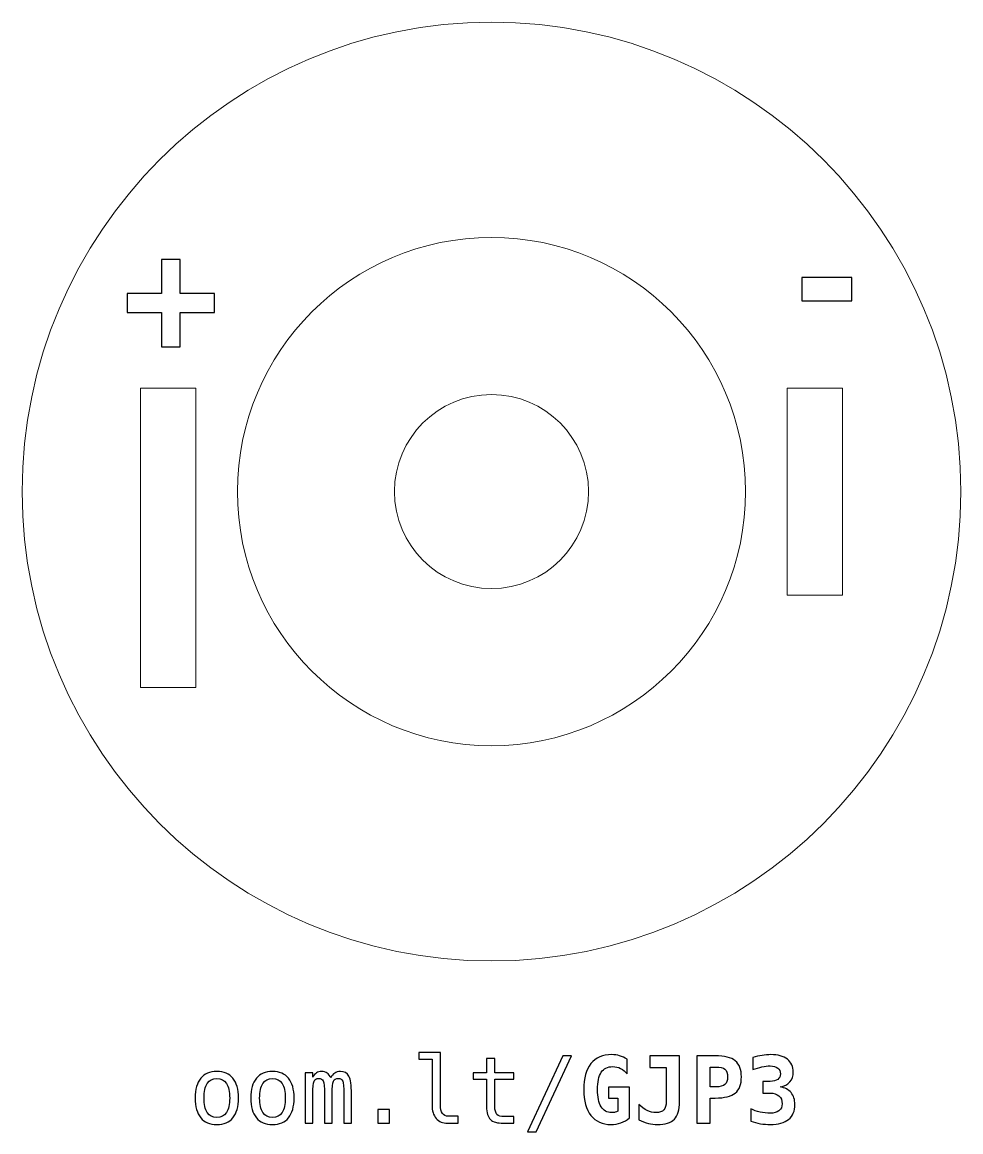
# Model space of a CAD drawing. Header units: centimetres. Extents: x -11.33 to -9.67, y -15.54 to -13.67.
# Drawn here: x -11.008 to -9.992, y -15.543 to -14.342 of the extents above; entities that cross this region are included whole.
import ezdxf

# ---------------------------------------------------------------- set-up
doc = ezdxf.new("R2010")
doc.units = ezdxf.units.CM
doc.header["$MEASUREMENT"] = 0
doc.layers.add('Layer 1', color=7, linetype='Continuous')

msp = doc.modelspace()

# ---------------------------------------------------------------- linework, layer by layer
at = {"layer": 'Layer 1', "lineweight": 20}
msp.add_lwpolyline([(-10.18, -14.962), (-10.12, -14.962), (-10.12, -14.738), (-10.18, -14.738), (-10.18, -14.962)], close=True, dxfattribs=at)
for major_axis in [(0, 0.508), (0, 0.275), (0, 0.105)]:
    msp.add_ellipse((-10.5, -14.85), major_axis=major_axis, ratio=1, dxfattribs=at)
at = {"layer": 'Layer 1', "color": 250}
for points, knots in [([(-10.83683, -14.59867), (-10.83683, -14.59867), (-10.83683, -14.63571), (-10.83683, -14.63571), (-10.83683, -14.63571), (-10.83683, -14.63571), (-10.79979, -14.63571), (-10.79979, -14.63571), (-10.79979, -14.63571), (-10.79979, -14.63571), (-10.79979, -14.6562), (-10.79979, -14.6562), (-10.79979, -14.6562), (-10.79979, -14.6562), (-10.83683, -14.6562), (-10.83683, -14.6562), (-10.83683, -14.6562), (-10.83683, -14.6562), (-10.83683, -14.69342), (-10.83683, -14.69342), (-10.83683, -14.69342), (-10.83683, -14.69342), (-10.85732, -14.69342), (-10.85732, -14.69342), (-10.85732, -14.69342), (-10.85732, -14.69342), (-10.85732, -14.6562), (-10.85732, -14.6562), (-10.85732, -14.6562), (-10.85732, -14.6562), (-10.89454, -14.6562), (-10.89454, -14.6562), (-10.89454, -14.6562), (-10.89454, -14.6562), (-10.89454, -14.63571), (-10.89454, -14.63571), (-10.89454, -14.63571), (-10.89454, -14.63571), (-10.85732, -14.63571), (-10.85732, -14.63571), (-10.85732, -14.63571), (-10.85732, -14.63571), (-10.85732, -14.59867), (-10.85732, -14.59867), (-10.85732, -14.59867), (-10.85732, -14.59867), (-10.83683, -14.59867), (-10.83683, -14.59867)], [0, 0, 0, 0, 0.0833333, 0.0833333, 0.0833333, 0.0833333, 0.1666667, 0.1666667, 0.1666667, 0.1666667, 0.25, 0.25, 0.25, 0.25, 0.3333333, 0.3333333, 0.3333333, 0.3333333, 0.4166667, 0.4166667, 0.4166667, 0.4166667, 0.5, 0.5, 0.5, 0.5, 0.5833333, 0.5833333, 0.5833333, 0.5833333, 0.6666667, 0.6666667, 0.6666667, 0.6666667, 0.75, 0.75, 0.75, 0.75, 0.8333333, 0.8333333, 0.8333333, 0.8333333, 0.9166667, 0.9166667, 0.9166667, 0.9166667, 1, 1, 1, 1]), ([(-10.16422, -14.61834), (-10.16422, -14.61834), (-10.10986, -14.61834), (-10.10986, -14.61834), (-10.10986, -14.61834), (-10.10986, -14.61834), (-10.10986, -14.64341), (-10.10986, -14.64341), (-10.10986, -14.64341), (-10.10986, -14.64341), (-10.16422, -14.64341), (-10.16422, -14.64341), (-10.16422, -14.64341), (-10.16422, -14.64341), (-10.16422, -14.61834), (-10.16422, -14.61834)], [0, 0, 0, 0, 0.25, 0.25, 0.25, 0.25, 0.5, 0.5, 0.5, 0.5, 0.75, 0.75, 0.75, 0.75, 1, 1, 1, 1]), ([(-10.55536, -15.5138), (-10.55536, -15.51784), (-10.55462, -15.52087), (-10.55314, -15.52292), (-10.55314, -15.52292), (-10.55166, -15.52497), (-10.54947, -15.526), (-10.54657, -15.526), (-10.54657, -15.526), (-10.54657, -15.526), (-10.53607, -15.526), (-10.53607, -15.526), (-10.53607, -15.526), (-10.53607, -15.526), (-10.53607, -15.53362), (-10.53607, -15.53362), (-10.53607, -15.53362), (-10.53607, -15.53362), (-10.54744, -15.53362), (-10.54744, -15.53362), (-10.54744, -15.53362), (-10.55282, -15.53362), (-10.55697, -15.53189), (-10.55992, -15.52844), (-10.55992, -15.52844), (-10.56287, -15.52499), (-10.56434, -15.5201), (-10.56434, -15.5138), (-10.56434, -15.5138), (-10.56434, -15.5138), (-10.56434, -15.46413), (-10.56434, -15.46413), (-10.56434, -15.46413), (-10.56434, -15.46413), (-10.57874, -15.46413), (-10.57874, -15.46413), (-10.57874, -15.46413), (-10.57874, -15.46413), (-10.57874, -15.4571), (-10.57874, -15.4571), (-10.57874, -15.4571), (-10.57874, -15.4571), (-10.55536, -15.4571), (-10.55536, -15.4571), (-10.55536, -15.4571), (-10.55536, -15.4571), (-10.55536, -15.5138), (-10.55536, -15.5138)], [0, 0, 0, 0, 0.0833333, 0.0833333, 0.0833333, 0.0833333, 0.1666667, 0.1666667, 0.1666667, 0.1666667, 0.25, 0.25, 0.25, 0.25, 0.3333333, 0.3333333, 0.3333333, 0.3333333, 0.4166667, 0.4166667, 0.4166667, 0.4166667, 0.5, 0.5, 0.5, 0.5, 0.5833333, 0.5833333, 0.5833333, 0.5833333, 0.6666667, 0.6666667, 0.6666667, 0.6666667, 0.75, 0.75, 0.75, 0.75, 0.8333333, 0.8333333, 0.8333333, 0.8333333, 0.9166667, 0.9166667, 0.9166667, 0.9166667, 1, 1, 1, 1]), ([(-10.49636, -15.4634), (-10.49636, -15.4634), (-10.49636, -15.47893), (-10.49636, -15.47893), (-10.49636, -15.47893), (-10.49636, -15.47893), (-10.47594, -15.47893), (-10.47594, -15.47893), (-10.47594, -15.47893), (-10.47594, -15.47893), (-10.47594, -15.48592), (-10.47594, -15.48592), (-10.47594, -15.48592), (-10.47594, -15.48592), (-10.49636, -15.48592), (-10.49636, -15.48592), (-10.49636, -15.48592), (-10.49636, -15.48592), (-10.49636, -15.5156), (-10.49636, -15.5156), (-10.49636, -15.5156), (-10.49636, -15.51964), (-10.4956, -15.52245), (-10.49406, -15.52404), (-10.49406, -15.52404), (-10.49253, -15.52564), (-10.48986, -15.52644), (-10.48606, -15.52644), (-10.48606, -15.52644), (-10.48606, -15.52644), (-10.47594, -15.52644), (-10.47594, -15.52644), (-10.47594, -15.52644), (-10.47594, -15.52644), (-10.47594, -15.53362), (-10.47594, -15.53362), (-10.47594, -15.53362), (-10.47594, -15.53362), (-10.48693, -15.53362), (-10.48693, -15.53362), (-10.48693, -15.53362), (-10.49368, -15.53362), (-10.49843, -15.53227), (-10.5012, -15.52957), (-10.5012, -15.52957), (-10.50396, -15.52687), (-10.50535, -15.5222), (-10.50535, -15.5156), (-10.50535, -15.5156), (-10.50535, -15.5156), (-10.50535, -15.48592), (-10.50535, -15.48592), (-10.50535, -15.48592), (-10.50535, -15.48592), (-10.51995, -15.48592), (-10.51995, -15.48592), (-10.51995, -15.48592), (-10.51995, -15.48592), (-10.51995, -15.47893), (-10.51995, -15.47893), (-10.51995, -15.47893), (-10.51995, -15.47893), (-10.50535, -15.47893), (-10.50535, -15.47893), (-10.50535, -15.47893), (-10.50535, -15.47893), (-10.50535, -15.4634), (-10.50535, -15.4634), (-10.50535, -15.4634), (-10.50535, -15.4634), (-10.49636, -15.4634), (-10.49636, -15.4634)], [0, 0, 0, 0, 0.0555556, 0.0555556, 0.0555556, 0.0555556, 0.1111111, 0.1111111, 0.1111111, 0.1111111, 0.1666667, 0.1666667, 0.1666667, 0.1666667, 0.2222222, 0.2222222, 0.2222222, 0.2222222, 0.2777778, 0.2777778, 0.2777778, 0.2777778, 0.3333333, 0.3333333, 0.3333333, 0.3333333, 0.3888889, 0.3888889, 0.3888889, 0.3888889, 0.4444444, 0.4444444, 0.4444444, 0.4444444, 0.5, 0.5, 0.5, 0.5, 0.5555556, 0.5555556, 0.5555556, 0.5555556, 0.6111111, 0.6111111, 0.6111111, 0.6111111, 0.6666667, 0.6666667, 0.6666667, 0.6666667, 0.7222222, 0.7222222, 0.7222222, 0.7222222, 0.7777778, 0.7777778, 0.7777778, 0.7777778, 0.8333333, 0.8333333, 0.8333333, 0.8333333, 0.8888889, 0.8888889, 0.8888889, 0.8888889, 0.9444444, 0.9444444, 0.9444444, 0.9444444, 1, 1, 1, 1]), ([(-10.42272, -15.46071), (-10.42272, -15.46071), (-10.41343, -15.46071), (-10.41343, -15.46071), (-10.41343, -15.46071), (-10.41343, -15.46071), (-10.45182, -15.5429), (-10.45182, -15.5429), (-10.45182, -15.5429), (-10.45182, -15.5429), (-10.46116, -15.5429), (-10.46116, -15.5429), (-10.46116, -15.5429), (-10.46116, -15.5429), (-10.42272, -15.46071), (-10.42272, -15.46071)], [0, 0, 0, 0, 0.25, 0.25, 0.25, 0.25, 0.5, 0.5, 0.5, 0.5, 0.75, 0.75, 0.75, 0.75, 1, 1, 1, 1]), ([(-10.36334, -15.52044), (-10.36334, -15.52044), (-10.36334, -15.50653), (-10.36334, -15.50653), (-10.36334, -15.50653), (-10.36334, -15.50653), (-10.37321, -15.50653), (-10.37321, -15.50653), (-10.37321, -15.50653), (-10.37321, -15.50653), (-10.37321, -15.49442), (-10.37321, -15.49442), (-10.37321, -15.49442), (-10.37321, -15.49442), (-10.35074, -15.49442), (-10.35074, -15.49442), (-10.35074, -15.49442), (-10.35074, -15.49442), (-10.35074, -15.52782), (-10.35074, -15.52782), (-10.35074, -15.52782), (-10.35351, -15.53019), (-10.35656, -15.53199), (-10.35989, -15.5332), (-10.35989, -15.5332), (-10.36324, -15.53442), (-10.36681, -15.53504), (-10.37061, -15.53504), (-10.37061, -15.53504), (-10.38006, -15.53504), (-10.38734, -15.53175), (-10.3925, -15.5252), (-10.3925, -15.5252), (-10.39765, -15.51864), (-10.40021, -15.50932), (-10.40021, -15.49723), (-10.40021, -15.49723), (-10.40021, -15.48497), (-10.39761, -15.4756), (-10.39243, -15.46911), (-10.39243, -15.46911), (-10.38723, -15.46263), (-10.37973, -15.4594), (-10.36993, -15.4594), (-10.36993, -15.4594), (-10.36699, -15.4594), (-10.36413, -15.45981), (-10.36129, -15.46065), (-10.36129, -15.46065), (-10.35846, -15.46146), (-10.35579, -15.46266), (-10.35332, -15.46423), (-10.35332, -15.46423), (-10.35332, -15.46423), (-10.35332, -15.4802), (-10.35332, -15.4802), (-10.35332, -15.4802), (-10.35534, -15.4776), (-10.35766, -15.47563), (-10.36029, -15.47431), (-10.36029, -15.47431), (-10.36291, -15.473), (-10.36578, -15.47233), (-10.36891, -15.47233), (-10.36891, -15.47233), (-10.37438, -15.47233), (-10.37848, -15.4744), (-10.38118, -15.47851), (-10.38118, -15.47851), (-10.38388, -15.48263), (-10.38523, -15.48887), (-10.38523, -15.49723), (-10.38523, -15.49723), (-10.38523, -15.50535), (-10.38393, -15.51152), (-10.38133, -15.51575), (-10.38133, -15.51575), (-10.37871, -15.51999), (-10.37493, -15.5221), (-10.36994, -15.5221), (-10.36994, -15.5221), (-10.36844, -15.5221), (-10.36714, -15.52197), (-10.36603, -15.52169), (-10.36603, -15.52169), (-10.36493, -15.52142), (-10.36403, -15.521), (-10.36334, -15.52044)], [0, 0, 0, 0, 0.0454545, 0.0454545, 0.0454545, 0.0454545, 0.0909091, 0.0909091, 0.0909091, 0.0909091, 0.1363636, 0.1363636, 0.1363636, 0.1363636, 0.1818182, 0.1818182, 0.1818182, 0.1818182, 0.2272727, 0.2272727, 0.2272727, 0.2272727, 0.2727273, 0.2727273, 0.2727273, 0.2727273, 0.3181818, 0.3181818, 0.3181818, 0.3181818, 0.3636364, 0.3636364, 0.3636364, 0.3636364, 0.4090909, 0.4090909, 0.4090909, 0.4090909, 0.4545455, 0.4545455, 0.4545455, 0.4545455, 0.5, 0.5, 0.5, 0.5, 0.5454545, 0.5454545, 0.5454545, 0.5454545, 0.5909091, 0.5909091, 0.5909091, 0.5909091, 0.6363636, 0.6363636, 0.6363636, 0.6363636, 0.6818182, 0.6818182, 0.6818182, 0.6818182, 0.7272727, 0.7272727, 0.7272727, 0.7272727, 0.7727273, 0.7727273, 0.7727273, 0.7727273, 0.8181818, 0.8181818, 0.8181818, 0.8181818, 0.8636364, 0.8636364, 0.8636364, 0.8636364, 0.9090909, 0.9090909, 0.9090909, 0.9090909, 0.9545455, 0.9545455, 0.9545455, 0.9545455, 1, 1, 1, 1]), ([(-10.3404, -15.53), (-10.3404, -15.53), (-10.3404, -15.5133), (-10.3404, -15.5133), (-10.3404, -15.5133), (-10.3376, -15.51617), (-10.33462, -15.51835), (-10.33144, -15.51985), (-10.33144, -15.51985), (-10.32827, -15.52135), (-10.32507, -15.5221), (-10.32183, -15.5221), (-10.32183, -15.5221), (-10.31807, -15.5221), (-10.3153, -15.52115), (-10.31353, -15.51927), (-10.31353, -15.51927), (-10.31178, -15.51739), (-10.3109, -15.51437), (-10.3109, -15.51022), (-10.3109, -15.51022), (-10.3109, -15.51022), (-10.3109, -15.47341), (-10.3109, -15.47341), (-10.3109, -15.47341), (-10.3109, -15.47341), (-10.32853, -15.47341), (-10.32853, -15.47341), (-10.32853, -15.47341), (-10.32853, -15.47341), (-10.32853, -15.46071), (-10.32853, -15.46071), (-10.32853, -15.46071), (-10.32853, -15.46071), (-10.2965, -15.46071), (-10.2965, -15.46071), (-10.2965, -15.46071), (-10.2965, -15.46071), (-10.2965, -15.51022), (-10.2965, -15.51022), (-10.2965, -15.51022), (-10.2965, -15.51912), (-10.29837, -15.52547), (-10.30208, -15.5293), (-10.30208, -15.5293), (-10.30582, -15.53312), (-10.31197, -15.53504), (-10.32053, -15.53504), (-10.32053, -15.53504), (-10.32362, -15.53504), (-10.32685, -15.53462), (-10.33022, -15.53377), (-10.33022, -15.53377), (-10.33359, -15.53292), (-10.33699, -15.53167), (-10.3404, -15.53)], [0, 0, 0, 0, 0.0714286, 0.0714286, 0.0714286, 0.0714286, 0.1428571, 0.1428571, 0.1428571, 0.1428571, 0.2142857, 0.2142857, 0.2142857, 0.2142857, 0.2857143, 0.2857143, 0.2857143, 0.2857143, 0.3571429, 0.3571429, 0.3571429, 0.3571429, 0.4285714, 0.4285714, 0.4285714, 0.4285714, 0.5, 0.5, 0.5, 0.5, 0.5714286, 0.5714286, 0.5714286, 0.5714286, 0.6428571, 0.6428571, 0.6428571, 0.6428571, 0.7142857, 0.7142857, 0.7142857, 0.7142857, 0.7857143, 0.7857143, 0.7857143, 0.7857143, 0.8571429, 0.8571429, 0.8571429, 0.8571429, 0.9285714, 0.9285714, 0.9285714, 0.9285714, 1, 1, 1, 1]), ([(-10.27759, -15.46071), (-10.27759, -15.46071), (-10.25781, -15.46071), (-10.25781, -15.46071), (-10.25781, -15.46071), (-10.24776, -15.46071), (-10.24052, -15.4625), (-10.23611, -15.46608), (-10.23611, -15.46608), (-10.23169, -15.46966), (-10.22949, -15.47548), (-10.22949, -15.48351), (-10.22949, -15.48351), (-10.22949, -15.49155), (-10.23169, -15.49737), (-10.23611, -15.50095), (-10.23611, -15.50095), (-10.24052, -15.50453), (-10.24776, -15.50632), (-10.25781, -15.50632), (-10.25781, -15.50632), (-10.25781, -15.50632), (-10.26319, -15.50632), (-10.26319, -15.50632), (-10.26319, -15.50632), (-10.26319, -15.50632), (-10.26319, -15.53362), (-10.26319, -15.53362), (-10.26319, -15.53362), (-10.26319, -15.53362), (-10.27759, -15.53362), (-10.27759, -15.53362), (-10.27759, -15.53362), (-10.27759, -15.53362), (-10.27759, -15.46071), (-10.27759, -15.46071)], [0, 0, 0, 0, 0.1111111, 0.1111111, 0.1111111, 0.1111111, 0.2222222, 0.2222222, 0.2222222, 0.2222222, 0.3333333, 0.3333333, 0.3333333, 0.3333333, 0.4444444, 0.4444444, 0.4444444, 0.4444444, 0.5555556, 0.5555556, 0.5555556, 0.5555556, 0.6666667, 0.6666667, 0.6666667, 0.6666667, 0.7777778, 0.7777778, 0.7777778, 0.7777778, 0.8888889, 0.8888889, 0.8888889, 0.8888889, 1, 1, 1, 1]), ([(-10.1985, -15.501), (-10.1985, -15.501), (-10.20621, -15.501), (-10.20621, -15.501), (-10.20621, -15.501), (-10.20621, -15.501), (-10.20621, -15.4883), (-10.20621, -15.4883), (-10.20621, -15.4883), (-10.20621, -15.4883), (-10.1985, -15.4883), (-10.1985, -15.4883), (-10.1985, -15.4883), (-10.19493, -15.4883), (-10.19215, -15.4876), (-10.19018, -15.48618), (-10.19018, -15.48618), (-10.18821, -15.48477), (-10.18723, -15.48276), (-10.18723, -15.4802), (-10.18723, -15.4802), (-10.18723, -15.4775), (-10.18821, -15.47538), (-10.19018, -15.47386), (-10.19018, -15.47386), (-10.19215, -15.47235), (-10.19493, -15.4716), (-10.1985, -15.4716), (-10.1985, -15.4716), (-10.20123, -15.4716), (-10.20416, -15.47195), (-10.20728, -15.47263), (-10.20728, -15.47263), (-10.21042, -15.47331), (-10.21365, -15.47431), (-10.217, -15.47561), (-10.217, -15.47561), (-10.217, -15.47561), (-10.217, -15.46253), (-10.217, -15.46253), (-10.217, -15.46253), (-10.21365, -15.46151), (-10.21035, -15.46075), (-10.2071, -15.4602), (-10.2071, -15.4602), (-10.20383, -15.45966), (-10.20071, -15.4594), (-10.19771, -15.4594), (-10.19771, -15.4594), (-10.19003, -15.4594), (-10.18405, -15.46108), (-10.17976, -15.46443), (-10.17976, -15.46443), (-10.17546, -15.46778), (-10.17331, -15.4724), (-10.17331, -15.4783), (-10.17331, -15.4783), (-10.17331, -15.48261), (-10.17454, -15.48617), (-10.17703, -15.48892), (-10.17703, -15.48892), (-10.1795, -15.49167), (-10.18303, -15.49347), (-10.18761, -15.4943), (-10.18761, -15.4943), (-10.18241, -15.49522), (-10.17843, -15.4973), (-10.1757, -15.50053), (-10.1757, -15.50053), (-10.17296, -15.50377), (-10.17159, -15.50803), (-10.17159, -15.5133), (-10.17159, -15.5133), (-10.17159, -15.52037), (-10.17386, -15.52575), (-10.17838, -15.52947), (-10.17838, -15.52947), (-10.18291, -15.53319), (-10.18948, -15.53504), (-10.19811, -15.53504), (-10.19811, -15.53504), (-10.20178, -15.53504), (-10.2054, -15.53472), (-10.20897, -15.5341), (-10.20897, -15.5341), (-10.21253, -15.53349), (-10.21595, -15.53259), (-10.2192, -15.53142), (-10.2192, -15.53142), (-10.2192, -15.53142), (-10.2192, -15.51804), (-10.2192, -15.51804), (-10.2192, -15.51804), (-10.21613, -15.51957), (-10.21283, -15.52074), (-10.20928, -15.52154), (-10.20928, -15.52154), (-10.20575, -15.52234), (-10.20201, -15.52274), (-10.19811, -15.52274), (-10.19811, -15.52274), (-10.1942, -15.52274), (-10.19111, -15.52184), (-10.18883, -15.52002), (-10.18883, -15.52002), (-10.18655, -15.51822), (-10.18541, -15.51578), (-10.18541, -15.51272), (-10.18541, -15.51272), (-10.18541, -15.50898), (-10.18655, -15.50608), (-10.18883, -15.50405), (-10.18883, -15.50405), (-10.19111, -15.50202), (-10.19433, -15.501), (-10.1985, -15.501)], [0, 0, 0, 0, 0.0344828, 0.0344828, 0.0344828, 0.0344828, 0.0689655, 0.0689655, 0.0689655, 0.0689655, 0.1034483, 0.1034483, 0.1034483, 0.1034483, 0.137931, 0.137931, 0.137931, 0.137931, 0.1724138, 0.1724138, 0.1724138, 0.1724138, 0.2068966, 0.2068966, 0.2068966, 0.2068966, 0.2413793, 0.2413793, 0.2413793, 0.2413793, 0.2758621, 0.2758621, 0.2758621, 0.2758621, 0.3103448, 0.3103448, 0.3103448, 0.3103448, 0.3448276, 0.3448276, 0.3448276, 0.3448276, 0.3793103, 0.3793103, 0.3793103, 0.3793103, 0.4137931, 0.4137931, 0.4137931, 0.4137931, 0.4482759, 0.4482759, 0.4482759, 0.4482759, 0.4827586, 0.4827586, 0.4827586, 0.4827586, 0.5172414, 0.5172414, 0.5172414, 0.5172414, 0.5517241, 0.5517241, 0.5517241, 0.5517241, 0.5862069, 0.5862069, 0.5862069, 0.5862069, 0.6206897, 0.6206897, 0.6206897, 0.6206897, 0.6551724, 0.6551724, 0.6551724, 0.6551724, 0.6896552, 0.6896552, 0.6896552, 0.6896552, 0.7241379, 0.7241379, 0.7241379, 0.7241379, 0.7586207, 0.7586207, 0.7586207, 0.7586207, 0.7931034, 0.7931034, 0.7931034, 0.7931034, 0.8275862, 0.8275862, 0.8275862, 0.8275862, 0.862069, 0.862069, 0.862069, 0.862069, 0.8965517, 0.8965517, 0.8965517, 0.8965517, 0.9310345, 0.9310345, 0.9310345, 0.9310345, 0.9655172, 0.9655172, 0.9655172, 0.9655172, 1, 1, 1, 1]), ([(-10.79731, -15.47761), (-10.78973, -15.47761), (-10.78393, -15.48006), (-10.77991, -15.48498), (-10.77991, -15.48498), (-10.77589, -15.4899), (-10.77388, -15.49702), (-10.77388, -15.50632), (-10.77388, -15.50632), (-10.77388, -15.51567), (-10.77588, -15.52279), (-10.77988, -15.52769), (-10.77988, -15.52769), (-10.7839, -15.53259), (-10.7897, -15.53504), (-10.79731, -15.53504), (-10.79731, -15.53504), (-10.80491, -15.53504), (-10.8107, -15.53259), (-10.81472, -15.52769), (-10.81472, -15.52769), (-10.81872, -15.52279), (-10.82072, -15.51567), (-10.82072, -15.50632), (-10.82072, -15.50632), (-10.82072, -15.49702), (-10.81872, -15.4899), (-10.81472, -15.48498), (-10.81472, -15.48498), (-10.8107, -15.48006), (-10.80491, -15.47761), (-10.79731, -15.47761)], [0, 0, 0, 0, 0.125, 0.125, 0.125, 0.125, 0.25, 0.25, 0.25, 0.25, 0.375, 0.375, 0.375, 0.375, 0.5, 0.5, 0.5, 0.5, 0.625, 0.625, 0.625, 0.625, 0.75, 0.75, 0.75, 0.75, 0.875, 0.875, 0.875, 0.875, 1, 1, 1, 1]), ([(-10.7371, -15.47761), (-10.72952, -15.47761), (-10.72372, -15.48006), (-10.7197, -15.48498), (-10.7197, -15.48498), (-10.71568, -15.4899), (-10.71367, -15.49702), (-10.71367, -15.50632), (-10.71367, -15.50632), (-10.71367, -15.51567), (-10.71567, -15.52279), (-10.71967, -15.52769), (-10.71967, -15.52769), (-10.72369, -15.53259), (-10.72949, -15.53504), (-10.7371, -15.53504), (-10.7371, -15.53504), (-10.7447, -15.53504), (-10.75049, -15.53259), (-10.75451, -15.52769), (-10.75451, -15.52769), (-10.75851, -15.52279), (-10.76051, -15.51567), (-10.76051, -15.50632), (-10.76051, -15.50632), (-10.76051, -15.49702), (-10.75851, -15.4899), (-10.75451, -15.48498), (-10.75451, -15.48498), (-10.75049, -15.48006), (-10.7447, -15.47761), (-10.7371, -15.47761)], [0, 0, 0, 0, 0.125, 0.125, 0.125, 0.125, 0.25, 0.25, 0.25, 0.25, 0.375, 0.375, 0.375, 0.375, 0.5, 0.5, 0.5, 0.5, 0.625, 0.625, 0.625, 0.625, 0.75, 0.75, 0.75, 0.75, 0.875, 0.875, 0.875, 0.875, 1, 1, 1, 1]), ([(-10.67398, -15.4845), (-10.67288, -15.48215), (-10.67146, -15.48041), (-10.66974, -15.4793), (-10.66974, -15.4793), (-10.66804, -15.47818), (-10.66598, -15.47761), (-10.66358, -15.47761), (-10.66358, -15.47761), (-10.65918, -15.47761), (-10.65607, -15.47931), (-10.65427, -15.48271), (-10.65427, -15.48271), (-10.65246, -15.48612), (-10.65156, -15.49252), (-10.65156, -15.50193), (-10.65156, -15.50193), (-10.65156, -15.50193), (-10.65156, -15.53362), (-10.65156, -15.53362), (-10.65156, -15.53362), (-10.65156, -15.53362), (-10.65976, -15.53362), (-10.65976, -15.53362), (-10.65976, -15.53362), (-10.65976, -15.53362), (-10.65976, -15.50232), (-10.65976, -15.50232), (-10.65976, -15.50232), (-10.65976, -15.4946), (-10.66019, -15.48982), (-10.66106, -15.48793), (-10.66106, -15.48793), (-10.66191, -15.48607), (-10.66349, -15.48513), (-10.66578, -15.48513), (-10.66578, -15.48513), (-10.66838, -15.48513), (-10.67016, -15.48613), (-10.67113, -15.48813), (-10.67113, -15.48813), (-10.67208, -15.49013), (-10.67256, -15.49487), (-10.67256, -15.50232), (-10.67256, -15.50232), (-10.67256, -15.50232), (-10.67256, -15.53362), (-10.67256, -15.53362), (-10.67256, -15.53362), (-10.67256, -15.53362), (-10.68076, -15.53362), (-10.68076, -15.53362), (-10.68076, -15.53362), (-10.68076, -15.53362), (-10.68076, -15.50232), (-10.68076, -15.50232), (-10.68076, -15.50232), (-10.68076, -15.4945), (-10.68123, -15.48968), (-10.68216, -15.48787), (-10.68216, -15.48787), (-10.68308, -15.48605), (-10.68474, -15.48513), (-10.68716, -15.48513), (-10.68716, -15.48513), (-10.68954, -15.48513), (-10.6912, -15.48613), (-10.69211, -15.48813), (-10.69211, -15.48813), (-10.69305, -15.49013), (-10.69351, -15.49487), (-10.69351, -15.50232), (-10.69351, -15.50232), (-10.69351, -15.50232), (-10.69351, -15.53362), (-10.69351, -15.53362), (-10.69351, -15.53362), (-10.69351, -15.53362), (-10.70166, -15.53362), (-10.70166, -15.53362), (-10.70166, -15.53362), (-10.70166, -15.53362), (-10.70166, -15.47893), (-10.70166, -15.47893), (-10.70166, -15.47893), (-10.70166, -15.47893), (-10.69351, -15.47893), (-10.69351, -15.47893), (-10.69351, -15.47893), (-10.69351, -15.47893), (-10.69351, -15.48361), (-10.69351, -15.48361), (-10.69351, -15.48361), (-10.69245, -15.48166), (-10.6911, -15.48018), (-10.68948, -15.47915), (-10.68948, -15.47915), (-10.68788, -15.47813), (-10.68604, -15.47761), (-10.68399, -15.47761), (-10.68399, -15.47761), (-10.68151, -15.47761), (-10.67946, -15.47818), (-10.67781, -15.47931), (-10.67781, -15.47931), (-10.67616, -15.48046), (-10.67489, -15.48218), (-10.67398, -15.4845)], [0, 0, 0, 0, 0.037037, 0.037037, 0.037037, 0.037037, 0.0740741, 0.0740741, 0.0740741, 0.0740741, 0.1111111, 0.1111111, 0.1111111, 0.1111111, 0.1481481, 0.1481481, 0.1481481, 0.1481481, 0.1851852, 0.1851852, 0.1851852, 0.1851852, 0.2222222, 0.2222222, 0.2222222, 0.2222222, 0.2592593, 0.2592593, 0.2592593, 0.2592593, 0.2962963, 0.2962963, 0.2962963, 0.2962963, 0.3333333, 0.3333333, 0.3333333, 0.3333333, 0.3703704, 0.3703704, 0.3703704, 0.3703704, 0.4074074, 0.4074074, 0.4074074, 0.4074074, 0.4444444, 0.4444444, 0.4444444, 0.4444444, 0.4814815, 0.4814815, 0.4814815, 0.4814815, 0.5185185, 0.5185185, 0.5185185, 0.5185185, 0.5555556, 0.5555556, 0.5555556, 0.5555556, 0.5925926, 0.5925926, 0.5925926, 0.5925926, 0.6296296, 0.6296296, 0.6296296, 0.6296296, 0.6666667, 0.6666667, 0.6666667, 0.6666667, 0.7037037, 0.7037037, 0.7037037, 0.7037037, 0.7407407, 0.7407407, 0.7407407, 0.7407407, 0.7777778, 0.7777778, 0.7777778, 0.7777778, 0.8148148, 0.8148148, 0.8148148, 0.8148148, 0.8518519, 0.8518519, 0.8518519, 0.8518519, 0.8888889, 0.8888889, 0.8888889, 0.8888889, 0.9259259, 0.9259259, 0.9259259, 0.9259259, 0.962963, 0.962963, 0.962963, 0.962963, 1, 1, 1, 1]), ([(-10.26319, -15.47283), (-10.26319, -15.47283), (-10.26319, -15.4942), (-10.26319, -15.4942), (-10.26319, -15.4942), (-10.26319, -15.4942), (-10.25727, -15.4942), (-10.25727, -15.4942), (-10.25727, -15.4942), (-10.25256, -15.4942), (-10.24924, -15.4934), (-10.24734, -15.49182), (-10.24734, -15.49182), (-10.24542, -15.49022), (-10.24447, -15.48745), (-10.24447, -15.48351), (-10.24447, -15.48351), (-10.24447, -15.47958), (-10.24542, -15.47681), (-10.24734, -15.47521), (-10.24734, -15.47521), (-10.24924, -15.47363), (-10.25256, -15.47283), (-10.25727, -15.47283), (-10.25727, -15.47283), (-10.25727, -15.47283), (-10.26319, -15.47283), (-10.26319, -15.47283)], [0, 0, 0, 0, 0.1428571, 0.1428571, 0.1428571, 0.1428571, 0.2857143, 0.2857143, 0.2857143, 0.2857143, 0.4285714, 0.4285714, 0.4285714, 0.4285714, 0.5714286, 0.5714286, 0.5714286, 0.5714286, 0.7142857, 0.7142857, 0.7142857, 0.7142857, 0.8571429, 0.8571429, 0.8571429, 0.8571429, 1, 1, 1, 1]), ([(-10.79731, -15.48523), (-10.80188, -15.48523), (-10.80533, -15.487), (-10.80768, -15.49055), (-10.80768, -15.49055), (-10.81003, -15.4941), (-10.8112, -15.49937), (-10.8112, -15.50632), (-10.8112, -15.50632), (-10.8112, -15.51325), (-10.81003, -15.5185), (-10.80768, -15.52207), (-10.80768, -15.52207), (-10.80533, -15.52564), (-10.80188, -15.52742), (-10.79731, -15.52742), (-10.79731, -15.52742), (-10.79273, -15.52742), (-10.78926, -15.52564), (-10.78691, -15.52207), (-10.78691, -15.52207), (-10.78456, -15.5185), (-10.7834, -15.51325), (-10.7834, -15.50632), (-10.7834, -15.50632), (-10.7834, -15.49937), (-10.78456, -15.4941), (-10.78691, -15.49055), (-10.78691, -15.49055), (-10.78926, -15.487), (-10.79273, -15.48523), (-10.79731, -15.48523)], [0, 0, 0, 0, 0.125, 0.125, 0.125, 0.125, 0.25, 0.25, 0.25, 0.25, 0.375, 0.375, 0.375, 0.375, 0.5, 0.5, 0.5, 0.5, 0.625, 0.625, 0.625, 0.625, 0.75, 0.75, 0.75, 0.75, 0.875, 0.875, 0.875, 0.875, 1, 1, 1, 1]), ([(-10.7371, -15.48523), (-10.74167, -15.48523), (-10.74512, -15.487), (-10.74747, -15.49055), (-10.74747, -15.49055), (-10.74982, -15.4941), (-10.75099, -15.49937), (-10.75099, -15.50632), (-10.75099, -15.50632), (-10.75099, -15.51325), (-10.74982, -15.5185), (-10.74747, -15.52207), (-10.74747, -15.52207), (-10.74512, -15.52564), (-10.74167, -15.52742), (-10.7371, -15.52742), (-10.7371, -15.52742), (-10.73252, -15.52742), (-10.72905, -15.52564), (-10.7267, -15.52207), (-10.7267, -15.52207), (-10.72435, -15.5185), (-10.72319, -15.51325), (-10.72319, -15.50632), (-10.72319, -15.50632), (-10.72319, -15.49937), (-10.72435, -15.4941), (-10.7267, -15.49055), (-10.7267, -15.49055), (-10.72905, -15.487), (-10.73252, -15.48523), (-10.7371, -15.48523)], [0, 0, 0, 0, 0.125, 0.125, 0.125, 0.125, 0.25, 0.25, 0.25, 0.25, 0.375, 0.375, 0.375, 0.375, 0.5, 0.5, 0.5, 0.5, 0.625, 0.625, 0.625, 0.625, 0.75, 0.75, 0.75, 0.75, 0.875, 0.875, 0.875, 0.875, 1, 1, 1, 1]), ([(-10.62288, -15.51872), (-10.62288, -15.51872), (-10.61058, -15.51872), (-10.61058, -15.51872), (-10.61058, -15.51872), (-10.61058, -15.51872), (-10.61058, -15.53362), (-10.61058, -15.53362), (-10.61058, -15.53362), (-10.61058, -15.53362), (-10.62288, -15.53362), (-10.62288, -15.53362), (-10.62288, -15.53362), (-10.62288, -15.53362), (-10.62288, -15.51872), (-10.62288, -15.51872)], [0, 0, 0, 0, 0.25, 0.25, 0.25, 0.25, 0.5, 0.5, 0.5, 0.5, 0.75, 0.75, 0.75, 0.75, 1, 1, 1, 1])]:
    msp.add_open_spline(points, degree=3, knots=knots, dxfattribs=at)
at = {"layer": 'Layer 1', "lineweight": 20}
msp.add_open_spline([(-10.88, -14.738), (-10.88, -14.738), (-10.82, -14.738), (-10.82, -14.738), (-10.82, -14.738), (-10.82, -14.738), (-10.82, -15.062), (-10.82, -15.062), (-10.82, -15.062), (-10.82, -15.062), (-10.88, -15.062), (-10.88, -15.062), (-10.88, -15.062), (-10.88, -15.062), (-10.88, -14.738), (-10.88, -14.738)], degree=3, knots=[0, 0, 0, 0, 0.25, 0.25, 0.25, 0.25, 0.5, 0.5, 0.5, 0.5, 0.75, 0.75, 0.75, 0.75, 1, 1, 1, 1], dxfattribs=at)

doc.saveas('drawing.dxf')
